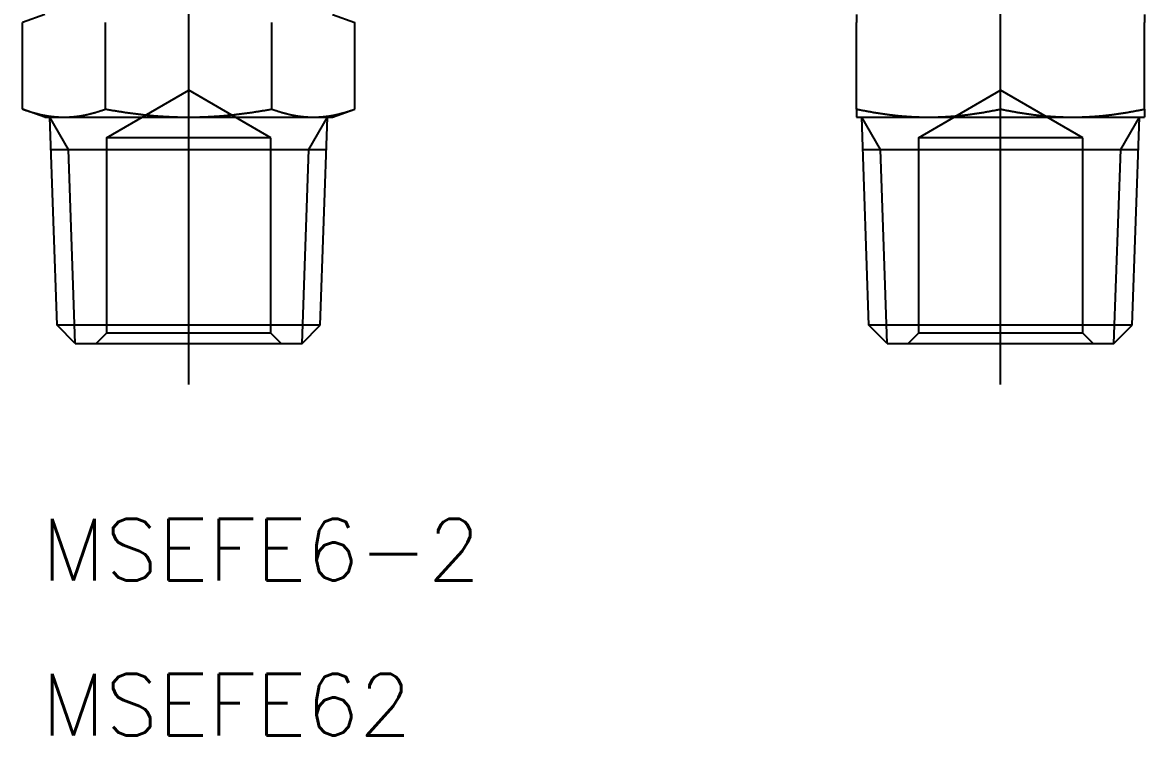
# Model space of a CAD drawing. Extents: x -8.1 to 48, y -19.1 to 38.3.
# Drawn here: x -8.1 to 46.5, y -19.1 to 15.6 of the extents above; entities that cross this region are included whole.
import ezdxf

# ---------------------------------------------------------------- set-up
doc = ezdxf.new("R2010")
doc.units = 0
doc.linetypes.add('CENTER', pattern=[50.8, 31.75, -6.35, 6.35, -6.35])
doc.linetypes.add('DASHED', pattern=[19.05, 12.7, -6.35])
doc.layers.get('0').update_dxf_attribs({"linetype": 'CONTINUOUS'})
doc.layers.add('CENTER', color=1, linetype='CENTER')
doc.styles.get("Standard").update_dxf_attribs({"font": 'txt.shx', "height": 3, "bigfont": 'bigfont.shx'})

msp = doc.modelspace()

# ---------------------------------------------------------------- linework, layer by layer
at = {"color": 7, "linetype": 'CONTINUOUS'}
for p, q in [((-7, 16), (-8.082904, 15.605855)), ((7, 16), (8.082904, 15.605855)), ((32.480651, 16), (32.480651, 15.605855)), ((46.480651, 16), (46.480651, 15.605855)), ((-8.082904, 11.394145), (-8.082904, 15.605855)), ((-4.041452, 11.394145), (-4.041452, 15.605855)), ((4.041452, 11.394145), (4.041452, 15.605855)), ((8.082904, 11.394145), (8.082904, 15.605855)), ((32.480651, 11.394145), (32.480651, 15.605855)), ((39.480651, 11.394145), (39.480651, 15.605855)), ((46.480651, 11.394145), (46.480651, 15.605855)), ((-7, 11), (-8.082904, 11.394145)), ((-7, 11), (-6.062178, 11)), ((-6.3996, 0.886974), (-6.752755, 11)), ((-6.062178, 11), (0, 11)), ((0, 11), (6.062178, 11)), ((6.062178, 11), (7, 11)), ((6.3996, 0.886974), (6.752755, 11)), ((7, 11), (8.082904, 11.394145)), ((32.480651, 11.394145), (32.480651, 11)), ((32.480651, 11), (35.980651, 11)), ((33.081051, 0.886974), (32.727897, 11)), ((35.980651, 11), (42.980651, 11)), ((42.980651, 11), (46.480651, 11)), ((45.880251, 0.886974), (46.233406, 11)), ((46.480651, 11.394145), (46.480651, 11)), ((-6.697647, 9.421915), (6.697647, 9.421915)), ((32.783005, 9.421915), (46.178298, 9.421915)), ((6.3996, 0.886974), (-6.3996, 0.886974)), ((-5.512626, 0), (-6.3996, 0.886974)), ((5.512626, 0), (6.3996, 0.886974)), ((45.880251, 0.886974), (33.081051, 0.886974)), ((33.968025, 0), (33.081051, 0.886974)), ((44.993277, 0), (45.880251, 0.886974)), ((-5.512626, 0), (5.512626, 0)), ((33.968025, 0), (44.993277, 0))]:
    msp.add_line(p, q, dxfattribs=at)
at = {"color": 3, "linetype": 'DASHED'}
for p, q in [((-4, 10), (0, 12.309401)), ((4, 10), (0, 12.309401)), ((35.480651, 10), (39.480651, 12.309401)), ((43.480651, 10), (39.480651, 12.309401)), ((4, 10), (-4, 10)), ((-4, 10), (-4, 0.5)), ((4, 0.5), (4, 10)), ((43.480651, 10), (35.480651, 10)), ((35.480651, 10), (35.480651, 0.5)), ((43.480651, 0.5), (43.480651, 10)), ((-4, 0.5), (-4.5, 0)), ((4, 0.5), (-4, 0.5)), ((4.5, 0), (4, 0.5)), ((35.480651, 0.5), (34.980651, 0)), ((43.480651, 0.5), (35.480651, 0.5)), ((43.980651, 0), (43.480651, 0.5))]:
    msp.add_line(p, q, dxfattribs=at)
at = {"color": 3, "linetype": 'CONTINUOUS'}
for p, q in [((-5.841647, 9.421915), (-6.752755, 11)), ((5.841647, 9.421915), (6.752755, 11)), ((33.639005, 9.421915), (32.727897, 11)), ((45.322298, 9.421915), (46.233406, 11)), ((-5.512626, 0), (-5.841647, 9.421915)), ((5.512626, 0), (5.841647, 9.421915)), ((33.968025, 0), (33.639005, 9.421915)), ((44.993277, 0), (45.322298, 9.421915))]:
    msp.add_line(p, q, dxfattribs=at)
at = {"color": 7}
for points in [[(-8.0829, 11.3941, 0), (-8.06036, 11.386, 0), (-8.03786, 11.3779, 0), (-8.01543, 11.3699, 0), (-7.99305, 11.362, 0), (-7.97073, 11.3542, 0), (-7.94845, 11.3465, 0), (-7.92624, 11.3388, 0), (-7.90407, 11.3313, 0), (-7.88195, 11.3238, 0), (-7.85988, 11.3164, 0), (-7.83786, 11.3091, 0), (-7.81589, 11.3019, 0), (-7.79397, 11.2948, 0), (-7.77209, 11.2878, 0), (-7.75025, 11.2809, 0), (-7.72846, 11.274, 0), (-7.70671, 11.2672, 0), (-7.68501, 11.2605, 0), (-7.66334, 11.2539, 0), (-7.64171, 11.2474, 0), (-7.62013, 11.241, 0), (-7.59858, 11.2347, 0), (-7.57706, 11.2284, 0), (-7.55559, 11.2222, 0), (-7.53414, 11.2161, 0), (-7.51274, 11.2101, 0), (-7.49136, 11.2042, 0), (-7.47002, 11.1984, 0), (-7.44871, 11.1926, 0), (-7.42743, 11.187, 0), (-7.40617, 11.1814, 0), (-7.38495, 11.1759, 0), (-7.36375, 11.1705, 0), (-7.34258, 11.1651, 0), (-7.32144, 11.1599, 0), (-7.30032, 11.1547, 0), (-7.27922, 11.1496, 0), (-7.25815, 11.1446, 0), (-7.2371, 11.1397, 0), (-7.21607, 11.1349, 0), (-7.19505, 11.1301, 0), (-7.17406, 11.1255, 0), (-7.15309, 11.1209, 0), (-7.13213, 11.1164, 0), (-7.11119, 11.112, 0), (-7.09026, 11.1076, 0), (-7.06935, 11.1034, 0), (-7.04845, 11.0992, 0), (-7.02756, 11.0951, 0), (-7.00668, 11.0911, 0), (-6.98582, 11.0872, 0), (-6.96496, 11.0834, 0), (-6.94411, 11.0796, 0), (-6.92327, 11.076, 0), (-6.90244, 11.0724, 0), (-6.88161, 11.0689, 0), (-6.86078, 11.0655, 0), (-6.83996, 11.0622, 0), (-6.81914, 11.0589, 0), (-6.79832, 11.0557, 0), (-6.7775, 11.0527, 0), (-6.75668, 11.0497, 0), (-6.73586, 11.0468, 0), (-6.71503, 11.0439, 0), (-6.69421, 11.0412, 0), (-6.67337, 11.0386, 0), (-6.65253, 11.036, 0), (-6.63169, 11.0335, 0), (-6.61083, 11.0311, 0), (-6.58997, 11.0288, 0), (-6.5691, 11.0266, 0), (-6.54821, 11.0244, 0), (-6.52732, 11.0224, 0), (-6.50641, 11.0204, 0), (-6.48548, 11.0186, 0), (-6.46454, 11.0168, 0), (-6.44358, 11.0151, 0), (-6.42261, 11.0135, 0), (-6.40162, 11.012, 0), (-6.3806, 11.0105, 0), (-6.35957, 11.0092, 0), (-6.33851, 11.0079, 0), (-6.31743, 11.0068, 0), (-6.29632, 11.0057, 0), (-6.27519, 11.0047, 0), (-6.25403, 11.0038, 0), (-6.23284, 11.003, 0), (-6.21163, 11.0023, 0), (-6.19038, 11.0017, 0), (-6.1691, 11.0012, 0), (-6.14779, 11.0008, 0), (-6.12644, 11.0004, 0), (-6.10506, 11.0002, 0), (-6.08364, 11, 0), (-6.06218, 11, 0)], [(-6.06218, 11, 0), (-6.04072, 11, 0), (-6.0193, 11.0002, 0), (-5.99792, 11.0004, 0), (-5.97657, 11.0008, 0), (-5.95525, 11.0012, 0), (-5.93398, 11.0017, 0), (-5.91273, 11.0023, 0), (-5.89151, 11.003, 0), (-5.87032, 11.0038, 0), (-5.84916, 11.0047, 0), (-5.82803, 11.0057, 0), (-5.80693, 11.0068, 0), (-5.78585, 11.0079, 0), (-5.76479, 11.0092, 0), (-5.74375, 11.0105, 0), (-5.72274, 11.012, 0), (-5.70175, 11.0135, 0), (-5.68077, 11.0151, 0), (-5.65981, 11.0168, 0), (-5.63887, 11.0186, 0), (-5.61795, 11.0204, 0), (-5.59704, 11.0224, 0), (-5.57614, 11.0244, 0), (-5.55526, 11.0266, 0), (-5.53438, 11.0288, 0), (-5.51352, 11.0311, 0), (-5.49267, 11.0335, 0), (-5.47182, 11.036, 0), (-5.45098, 11.0386, 0), (-5.43015, 11.0412, 0), (-5.40932, 11.0439, 0), (-5.3885, 11.0468, 0), (-5.36768, 11.0497, 0), (-5.34686, 11.0527, 0), (-5.32604, 11.0557, 0), (-5.30522, 11.0589, 0), (-5.2844, 11.0622, 0), (-5.26358, 11.0655, 0), (-5.24275, 11.0689, 0), (-5.22192, 11.0724, 0), (-5.20108, 11.076, 0), (-5.18024, 11.0796, 0), (-5.15939, 11.0834, 0), (-5.13854, 11.0872, 0), (-5.11767, 11.0911, 0), (-5.09679, 11.0951, 0), (-5.07591, 11.0992, 0), (-5.05501, 11.1034, 0), (-5.03409, 11.1076, 0), (-5.01317, 11.112, 0), (-4.99223, 11.1164, 0), (-4.97127, 11.1209, 0), (-4.95029, 11.1255, 0), (-4.9293, 11.1301, 0), (-4.90829, 11.1349, 0), (-4.88726, 11.1397, 0), (-4.86621, 11.1446, 0), (-4.84513, 11.1496, 0), (-4.82404, 11.1547, 0), (-4.80292, 11.1599, 0), (-4.78177, 11.1651, 0), (-4.7606, 11.1705, 0), (-4.73941, 11.1759, 0), (-4.71818, 11.1814, 0), (-4.69693, 11.187, 0), (-4.67565, 11.1926, 0), (-4.65434, 11.1984, 0), (-4.63299, 11.2042, 0), (-4.61162, 11.2101, 0), (-4.59021, 11.2161, 0), (-4.56877, 11.2222, 0), (-4.54729, 11.2284, 0), (-4.52578, 11.2347, 0), (-4.50423, 11.241, 0), (-4.48264, 11.2474, 0), (-4.46102, 11.2539, 0), (-4.43935, 11.2605, 0), (-4.41764, 11.2672, 0), (-4.39589, 11.274, 0), (-4.3741, 11.2809, 0), (-4.35227, 11.2878, 0), (-4.33039, 11.2948, 0), (-4.30846, 11.3019, 0), (-4.28649, 11.3091, 0), (-4.26447, 11.3164, 0), (-4.2424, 11.3238, 0), (-4.22029, 11.3313, 0), (-4.19812, 11.3388, 0), (-4.1759, 11.3465, 0), (-4.15363, 11.3542, 0), (-4.13131, 11.362, 0), (-4.10893, 11.3699, 0), (-4.08649, 11.3779, 0), (-4.064, 11.386, 0), (-4.04145, 11.3941, 0)], [(-4.04145, 11.3941, 0), (-3.99635, 11.386, 0), (-3.95137, 11.3779, 0), (-3.9065, 11.3699, 0), (-3.86175, 11.362, 0), (-3.8171, 11.3542, 0), (-3.77255, 11.3465, 0), (-3.72812, 11.3388, 0), (-3.68378, 11.3313, 0), (-3.63955, 11.3238, 0), (-3.59541, 11.3164, 0), (-3.55137, 11.3091, 0), (-3.50743, 11.3019, 0), (-3.46358, 11.2948, 0), (-3.41982, 11.2878, 0), (-3.37615, 11.2809, 0), (-3.33257, 11.274, 0), (-3.28907, 11.2672, 0), (-3.24566, 11.2605, 0), (-3.20233, 11.2539, 0), (-3.15907, 11.2474, 0), (-3.1159, 11.241, 0), (-3.0728, 11.2347, 0), (-3.02977, 11.2284, 0), (-2.98682, 11.2222, 0), (-2.94393, 11.2161, 0), (-2.90112, 11.2101, 0), (-2.85837, 11.2042, 0), (-2.81568, 11.1984, 0), (-2.77306, 11.1926, 0), (-2.7305, 11.187, 0), (-2.68799, 11.1814, 0), (-2.64554, 11.1759, 0), (-2.60315, 11.1705, 0), (-2.56081, 11.1651, 0), (-2.51852, 11.1599, 0), (-2.47628, 11.1547, 0), (-2.43409, 11.1496, 0), (-2.39194, 11.1446, 0), (-2.34984, 11.1397, 0), (-2.30778, 11.1349, 0), (-2.26575, 11.1301, 0), (-2.22377, 11.1255, 0), (-2.18182, 11.1209, 0), (-2.1399, 11.1164, 0), (-2.09802, 11.112, 0), (-2.05617, 11.1076, 0), (-2.01434, 11.1034, 0), (-1.97254, 11.0992, 0), (-1.93077, 11.0951, 0), (-1.88901, 11.0911, 0), (-1.84728, 11.0872, 0), (-1.80557, 11.0834, 0), (-1.76387, 11.0796, 0), (-1.72219, 11.076, 0), (-1.68052, 11.0724, 0), (-1.63885, 11.0689, 0), (-1.5972, 11.0655, 0), (-1.55556, 11.0622, 0), (-1.51392, 11.0589, 0), (-1.47228, 11.0557, 0), (-1.43064, 11.0527, 0), (-1.389, 11.0497, 0), (-1.34736, 11.0468, 0), (-1.30571, 11.0439, 0), (-1.26406, 11.0412, 0), (-1.22239, 11.0386, 0), (-1.18071, 11.036, 0), (-1.13902, 11.0335, 0), (-1.09731, 11.0311, 0), (-1.05559, 11.0288, 0), (-1.01384, 11.0266, 0), (-0.972071, 11.0244, 0), (-0.930278, 11.0224, 0), (-0.888458, 11.0204, 0), (-0.846608, 11.0186, 0), (-0.804728, 11.0168, 0), (-0.762814, 11.0151, 0), (-0.720864, 11.0135, 0), (-0.678877, 11.012, 0), (-0.636849, 11.0105, 0), (-0.594779, 11.0092, 0), (-0.552664, 11.0079, 0), (-0.510502, 11.0068, 0), (-0.46829, 11.0057, 0), (-0.426027, 11.0047, 0), (-0.383709, 11.0038, 0), (-0.341334, 11.003, 0), (-0.2989, 11.0023, 0), (-0.256405, 11.0017, 0), (-0.213846, 11.0012, 0), (-0.17122, 11.0008, 0), (-0.128525, 11.0004, 0), (-0.085759, 11.0002, 0), (-0.042918, 11, 0), (0, 11, 0)], [(0, 11, 0), (0.042918, 11, 0), (0.085759, 11.0002, 0), (0.128525, 11.0004, 0), (0.17122, 11.0008, 0), (0.213846, 11.0012, 0), (0.256405, 11.0017, 0), (0.2989, 11.0023, 0), (0.341334, 11.003, 0), (0.383709, 11.0038, 0), (0.426027, 11.0047, 0), (0.46829, 11.0057, 0), (0.510502, 11.0068, 0), (0.552664, 11.0079, 0), (0.594779, 11.0092, 0), (0.636849, 11.0105, 0), (0.678877, 11.012, 0), (0.720864, 11.0135, 0), (0.762814, 11.0151, 0), (0.804728, 11.0168, 0), (0.846608, 11.0186, 0), (0.888458, 11.0204, 0), (0.930278, 11.0224, 0), (0.972071, 11.0244, 0), (1.01384, 11.0266, 0), (1.05559, 11.0288, 0), (1.09731, 11.0311, 0), (1.13902, 11.0335, 0), (1.18071, 11.036, 0), (1.22239, 11.0386, 0), (1.26406, 11.0412, 0), (1.30571, 11.0439, 0), (1.34736, 11.0468, 0), (1.389, 11.0497, 0), (1.43064, 11.0527, 0), (1.47228, 11.0557, 0), (1.51392, 11.0589, 0), (1.55556, 11.0622, 0), (1.5972, 11.0655, 0), (1.63885, 11.0689, 0), (1.68052, 11.0724, 0), (1.72219, 11.076, 0), (1.76387, 11.0796, 0), (1.80557, 11.0834, 0), (1.84728, 11.0872, 0), (1.88901, 11.0911, 0), (1.93077, 11.0951, 0), (1.97254, 11.0992, 0), (2.01434, 11.1034, 0), (2.05617, 11.1076, 0), (2.09802, 11.112, 0), (2.1399, 11.1164, 0), (2.18182, 11.1209, 0), (2.22377, 11.1255, 0), (2.26575, 11.1301, 0), (2.30778, 11.1349, 0), (2.34984, 11.1397, 0), (2.39194, 11.1446, 0), (2.43409, 11.1496, 0), (2.47628, 11.1547, 0), (2.51852, 11.1599, 0), (2.56081, 11.1651, 0), (2.60315, 11.1705, 0), (2.64554, 11.1759, 0), (2.68799, 11.1814, 0), (2.7305, 11.187, 0), (2.77306, 11.1926, 0), (2.81568, 11.1984, 0), (2.85837, 11.2042, 0), (2.90112, 11.2101, 0), (2.94393, 11.2161, 0), (2.98682, 11.2222, 0), (3.02977, 11.2284, 0), (3.0728, 11.2347, 0), (3.1159, 11.241, 0), (3.15907, 11.2474, 0), (3.20233, 11.2539, 0), (3.24566, 11.2605, 0), (3.28907, 11.2672, 0), (3.33257, 11.274, 0), (3.37615, 11.2809, 0), (3.41982, 11.2878, 0), (3.46358, 11.2948, 0), (3.50743, 11.3019, 0), (3.55137, 11.3091, 0), (3.59541, 11.3164, 0), (3.63955, 11.3238, 0), (3.68378, 11.3313, 0), (3.72812, 11.3388, 0), (3.77255, 11.3465, 0), (3.8171, 11.3542, 0), (3.86175, 11.362, 0), (3.9065, 11.3699, 0), (3.95137, 11.3779, 0), (3.99635, 11.386, 0), (4.04145, 11.3941, 0)], [(4.04145, 11.3941, 0), (4.064, 11.386, 0), (4.08649, 11.3779, 0), (4.10893, 11.3699, 0), (4.13131, 11.362, 0), (4.15363, 11.3542, 0), (4.1759, 11.3465, 0), (4.19812, 11.3388, 0), (4.22029, 11.3313, 0), (4.2424, 11.3238, 0), (4.26447, 11.3164, 0), (4.28649, 11.3091, 0), (4.30846, 11.3019, 0), (4.33039, 11.2948, 0), (4.35227, 11.2878, 0), (4.3741, 11.2809, 0), (4.39589, 11.274, 0), (4.41764, 11.2672, 0), (4.43935, 11.2605, 0), (4.46102, 11.2539, 0), (4.48264, 11.2474, 0), (4.50423, 11.241, 0), (4.52578, 11.2347, 0), (4.54729, 11.2284, 0), (4.56877, 11.2222, 0), (4.59021, 11.2161, 0), (4.61162, 11.2101, 0), (4.63299, 11.2042, 0), (4.65434, 11.1984, 0), (4.67565, 11.1926, 0), (4.69693, 11.187, 0), (4.71818, 11.1814, 0), (4.73941, 11.1759, 0), (4.7606, 11.1705, 0), (4.78177, 11.1651, 0), (4.80292, 11.1599, 0), (4.82404, 11.1547, 0), (4.84513, 11.1496, 0), (4.86621, 11.1446, 0), (4.88726, 11.1397, 0), (4.90829, 11.1349, 0), (4.9293, 11.1301, 0), (4.95029, 11.1255, 0), (4.97127, 11.1209, 0), (4.99223, 11.1164, 0), (5.01317, 11.112, 0), (5.03409, 11.1076, 0), (5.05501, 11.1034, 0), (5.07591, 11.0992, 0), (5.09679, 11.0951, 0), (5.11767, 11.0911, 0), (5.13854, 11.0872, 0), (5.15939, 11.0834, 0), (5.18024, 11.0796, 0), (5.20108, 11.076, 0), (5.22192, 11.0724, 0), (5.24275, 11.0689, 0), (5.26358, 11.0655, 0), (5.2844, 11.0622, 0), (5.30522, 11.0589, 0), (5.32604, 11.0557, 0), (5.34686, 11.0527, 0), (5.36768, 11.0497, 0), (5.3885, 11.0468, 0), (5.40932, 11.0439, 0), (5.43015, 11.0412, 0), (5.45098, 11.0386, 0), (5.47182, 11.036, 0), (5.49267, 11.0335, 0), (5.51352, 11.0311, 0), (5.53438, 11.0288, 0), (5.55526, 11.0266, 0), (5.57614, 11.0244, 0), (5.59704, 11.0224, 0), (5.61795, 11.0204, 0), (5.63887, 11.0186, 0), (5.65981, 11.0168, 0), (5.68077, 11.0151, 0), (5.70175, 11.0135, 0), (5.72274, 11.012, 0), (5.74375, 11.0105, 0), (5.76479, 11.0092, 0), (5.78585, 11.0079, 0), (5.80693, 11.0068, 0), (5.82803, 11.0057, 0), (5.84916, 11.0047, 0), (5.87032, 11.0038, 0), (5.89151, 11.003, 0), (5.91273, 11.0023, 0), (5.93398, 11.0017, 0), (5.95525, 11.0012, 0), (5.97657, 11.0008, 0), (5.99792, 11.0004, 0), (6.0193, 11.0002, 0), (6.04072, 11, 0), (6.06218, 11, 0)], [(6.06218, 11, 0), (6.08364, 11, 0), (6.10506, 11.0002, 0), (6.12644, 11.0004, 0), (6.14779, 11.0008, 0), (6.1691, 11.0012, 0), (6.19038, 11.0017, 0), (6.21163, 11.0023, 0), (6.23284, 11.003, 0), (6.25403, 11.0038, 0), (6.27519, 11.0047, 0), (6.29632, 11.0057, 0), (6.31743, 11.0068, 0), (6.33851, 11.0079, 0), (6.35957, 11.0092, 0), (6.3806, 11.0105, 0), (6.40162, 11.012, 0), (6.42261, 11.0135, 0), (6.44358, 11.0151, 0), (6.46454, 11.0168, 0), (6.48548, 11.0186, 0), (6.50641, 11.0204, 0), (6.52732, 11.0224, 0), (6.54821, 11.0244, 0), (6.5691, 11.0266, 0), (6.58997, 11.0288, 0), (6.61083, 11.0311, 0), (6.63169, 11.0335, 0), (6.65253, 11.036, 0), (6.67337, 11.0386, 0), (6.69421, 11.0412, 0), (6.71503, 11.0439, 0), (6.73586, 11.0468, 0), (6.75668, 11.0497, 0), (6.7775, 11.0527, 0), (6.79832, 11.0557, 0), (6.81914, 11.0589, 0), (6.83996, 11.0622, 0), (6.86078, 11.0655, 0), (6.88161, 11.0689, 0), (6.90244, 11.0724, 0), (6.92327, 11.076, 0), (6.94411, 11.0796, 0), (6.96496, 11.0834, 0), (6.98582, 11.0872, 0), (7.00668, 11.0911, 0), (7.02756, 11.0951, 0), (7.04845, 11.0992, 0), (7.06935, 11.1034, 0), (7.09026, 11.1076, 0), (7.11119, 11.112, 0), (7.13213, 11.1164, 0), (7.15309, 11.1209, 0), (7.17406, 11.1255, 0), (7.19505, 11.1301, 0), (7.21607, 11.1349, 0), (7.2371, 11.1397, 0), (7.25815, 11.1446, 0), (7.27922, 11.1496, 0), (7.30032, 11.1547, 0), (7.32144, 11.1599, 0), (7.34258, 11.1651, 0), (7.36375, 11.1705, 0), (7.38495, 11.1759, 0), (7.40617, 11.1814, 0), (7.42743, 11.187, 0), (7.44871, 11.1926, 0), (7.47002, 11.1984, 0), (7.49136, 11.2042, 0), (7.51274, 11.2101, 0), (7.53414, 11.2161, 0), (7.55559, 11.2222, 0), (7.57706, 11.2284, 0), (7.59858, 11.2347, 0), (7.62013, 11.241, 0), (7.64171, 11.2474, 0), (7.66334, 11.2539, 0), (7.68501, 11.2605, 0), (7.70671, 11.2672, 0), (7.72846, 11.274, 0), (7.75025, 11.2809, 0), (7.77209, 11.2878, 0), (7.79397, 11.2948, 0), (7.81589, 11.3019, 0), (7.83786, 11.3091, 0), (7.85988, 11.3164, 0), (7.88195, 11.3238, 0), (7.90407, 11.3313, 0), (7.92624, 11.3388, 0), (7.94845, 11.3465, 0), (7.97073, 11.3542, 0), (7.99305, 11.362, 0), (8.01543, 11.3699, 0), (8.03786, 11.3779, 0), (8.06036, 11.386, 0), (8.0829, 11.3941, 0)], [(32.4807, 11.3941, 0), (32.5197, 11.386, 0), (32.5587, 11.3779, 0), (32.5975, 11.3699, 0), (32.6363, 11.362, 0), (32.6749, 11.3542, 0), (32.7135, 11.3465, 0), (32.752, 11.3388, 0), (32.7904, 11.3313, 0), (32.8287, 11.3238, 0), (32.8669, 11.3164, 0), (32.9051, 11.3091, 0), (32.9431, 11.3019, 0), (32.9811, 11.2948, 0), (33.019, 11.2878, 0), (33.0568, 11.2809, 0), (33.0946, 11.274, 0), (33.1322, 11.2672, 0), (33.1698, 11.2605, 0), (33.2074, 11.2539, 0), (33.2448, 11.2474, 0), (33.2822, 11.241, 0), (33.3195, 11.2347, 0), (33.3568, 11.2284, 0), (33.394, 11.2222, 0), (33.4311, 11.2161, 0), (33.4682, 11.2101, 0), (33.5052, 11.2042, 0), (33.5422, 11.1984, 0), (33.5791, 11.1926, 0), (33.616, 11.187, 0), (33.6528, 11.1814, 0), (33.6895, 11.1759, 0), (33.7263, 11.1705, 0), (33.7629, 11.1651, 0), (33.7995, 11.1599, 0), (33.8361, 11.1547, 0), (33.8727, 11.1496, 0), (33.9092, 11.1446, 0), (33.9456, 11.1397, 0), (33.9821, 11.1349, 0), (34.0185, 11.1301, 0), (34.0548, 11.1255, 0), (34.0911, 11.1209, 0), (34.1274, 11.1164, 0), (34.1637, 11.112, 0), (34.2, 11.1076, 0), (34.2362, 11.1034, 0), (34.2724, 11.0992, 0), (34.3086, 11.0951, 0), (34.3447, 11.0911, 0), (34.3809, 11.0872, 0), (34.417, 11.0834, 0), (34.4531, 11.0796, 0), (34.4892, 11.076, 0), (34.5253, 11.0724, 0), (34.5614, 11.0689, 0), (34.5974, 11.0655, 0), (34.6335, 11.0622, 0), (34.6696, 11.0589, 0), (34.7056, 11.0557, 0), (34.7417, 11.0527, 0), (34.7777, 11.0497, 0), (34.8138, 11.0468, 0), (34.8499, 11.0439, 0), (34.8859, 11.0412, 0), (34.922, 11.0386, 0), (34.9581, 11.036, 0), (34.9942, 11.0335, 0), (35.0304, 11.0311, 0), (35.0665, 11.0288, 0), (35.1026, 11.0266, 0), (35.1388, 11.0244, 0), (35.175, 11.0224, 0), (35.2112, 11.0204, 0), (35.2475, 11.0186, 0), (35.2837, 11.0168, 0), (35.32, 11.0151, 0), (35.3564, 11.0135, 0), (35.3927, 11.012, 0), (35.4291, 11.0105, 0), (35.4656, 11.0092, 0), (35.502, 11.0079, 0), (35.5385, 11.0068, 0), (35.5751, 11.0057, 0), (35.6117, 11.0047, 0), (35.6483, 11.0038, 0), (35.685, 11.003, 0), (35.7218, 11.0023, 0), (35.7586, 11.0017, 0), (35.7955, 11.0012, 0), (35.8324, 11.0008, 0), (35.8693, 11.0004, 0), (35.9064, 11.0002, 0), (35.9435, 11, 0), (35.9807, 11, 0)], [(35.9807, 11, 0), (36.0178, 11, 0), (36.0549, 11.0002, 0), (36.092, 11.0004, 0), (36.1289, 11.0008, 0), (36.1658, 11.0012, 0), (36.2027, 11.0017, 0), (36.2395, 11.0023, 0), (36.2763, 11.003, 0), (36.313, 11.0038, 0), (36.3496, 11.0047, 0), (36.3862, 11.0057, 0), (36.4228, 11.0068, 0), (36.4593, 11.0079, 0), (36.4957, 11.0092, 0), (36.5322, 11.0105, 0), (36.5686, 11.012, 0), (36.6049, 11.0135, 0), (36.6413, 11.0151, 0), (36.6776, 11.0168, 0), (36.7138, 11.0186, 0), (36.7501, 11.0204, 0), (36.7863, 11.0224, 0), (36.8225, 11.0244, 0), (36.8587, 11.0266, 0), (36.8948, 11.0288, 0), (36.931, 11.0311, 0), (36.9671, 11.0335, 0), (37.0032, 11.036, 0), (37.0393, 11.0386, 0), (37.0754, 11.0412, 0), (37.1114, 11.0439, 0), (37.1475, 11.0468, 0), (37.1836, 11.0497, 0), (37.2196, 11.0527, 0), (37.2557, 11.0557, 0), (37.2917, 11.0589, 0), (37.3278, 11.0622, 0), (37.3639, 11.0655, 0), (37.3999, 11.0689, 0), (37.436, 11.0724, 0), (37.4721, 11.076, 0), (37.5082, 11.0796, 0), (37.5443, 11.0834, 0), (37.5804, 11.0872, 0), (37.6166, 11.0911, 0), (37.6527, 11.0951, 0), (37.6889, 11.0992, 0), (37.7251, 11.1034, 0), (37.7613, 11.1076, 0), (37.7976, 11.112, 0), (37.8339, 11.1164, 0), (37.8702, 11.1209, 0), (37.9065, 11.1255, 0), (37.9429, 11.1301, 0), (37.9792, 11.1349, 0), (38.0157, 11.1397, 0), (38.0521, 11.1446, 0), (38.0886, 11.1496, 0), (38.1252, 11.1547, 0), (38.1618, 11.1599, 0), (38.1984, 11.1651, 0), (38.235, 11.1705, 0), (38.2718, 11.1759, 0), (38.3085, 11.1814, 0), (38.3453, 11.187, 0), (38.3822, 11.1926, 0), (38.4191, 11.1984, 0), (38.4561, 11.2042, 0), (38.4931, 11.2101, 0), (38.5302, 11.2161, 0), (38.5673, 11.2222, 0), (38.6045, 11.2284, 0), (38.6418, 11.2347, 0), (38.6791, 11.241, 0), (38.7165, 11.2474, 0), (38.7539, 11.2539, 0), (38.7915, 11.2605, 0), (38.8291, 11.2672, 0), (38.8667, 11.274, 0), (38.9045, 11.2809, 0), (38.9423, 11.2878, 0), (38.9802, 11.2948, 0), (39.0182, 11.3019, 0), (39.0562, 11.3091, 0), (39.0944, 11.3164, 0), (39.1326, 11.3238, 0), (39.1709, 11.3313, 0), (39.2093, 11.3388, 0), (39.2478, 11.3465, 0), (39.2864, 11.3542, 0), (39.325, 11.362, 0), (39.3638, 11.3699, 0), (39.4026, 11.3779, 0), (39.4416, 11.386, 0), (39.4807, 11.3941, 0)], [(39.4807, 11.3941, 0), (39.5197, 11.386, 0), (39.5587, 11.3779, 0), (39.5975, 11.3699, 0), (39.6363, 11.362, 0), (39.6749, 11.3542, 0), (39.7135, 11.3465, 0), (39.752, 11.3388, 0), (39.7904, 11.3313, 0), (39.8287, 11.3238, 0), (39.8669, 11.3164, 0), (39.9051, 11.3091, 0), (39.9431, 11.3019, 0), (39.9811, 11.2948, 0), (40.019, 11.2878, 0), (40.0568, 11.2809, 0), (40.0946, 11.274, 0), (40.1322, 11.2672, 0), (40.1698, 11.2605, 0), (40.2074, 11.2539, 0), (40.2448, 11.2474, 0), (40.2822, 11.241, 0), (40.3195, 11.2347, 0), (40.3568, 11.2284, 0), (40.394, 11.2222, 0), (40.4311, 11.2161, 0), (40.4682, 11.2101, 0), (40.5052, 11.2042, 0), (40.5422, 11.1984, 0), (40.5791, 11.1926, 0), (40.616, 11.187, 0), (40.6528, 11.1814, 0), (40.6895, 11.1759, 0), (40.7263, 11.1705, 0), (40.7629, 11.1651, 0), (40.7995, 11.1599, 0), (40.8361, 11.1547, 0), (40.8727, 11.1496, 0), (40.9092, 11.1446, 0), (40.9456, 11.1397, 0), (40.9821, 11.1349, 0), (41.0185, 11.1301, 0), (41.0548, 11.1255, 0), (41.0911, 11.1209, 0), (41.1274, 11.1164, 0), (41.1637, 11.112, 0), (41.2, 11.1076, 0), (41.2362, 11.1034, 0), (41.2724, 11.0992, 0), (41.3086, 11.0951, 0), (41.3447, 11.0911, 0), (41.3809, 11.0872, 0), (41.417, 11.0834, 0), (41.4531, 11.0796, 0), (41.4892, 11.076, 0), (41.5253, 11.0724, 0), (41.5614, 11.0689, 0), (41.5974, 11.0655, 0), (41.6335, 11.0622, 0), (41.6696, 11.0589, 0), (41.7056, 11.0557, 0), (41.7417, 11.0527, 0), (41.7777, 11.0497, 0), (41.8138, 11.0468, 0), (41.8499, 11.0439, 0), (41.8859, 11.0412, 0), (41.922, 11.0386, 0), (41.9581, 11.036, 0), (41.9942, 11.0335, 0), (42.0304, 11.0311, 0), (42.0665, 11.0288, 0), (42.1026, 11.0266, 0), (42.1388, 11.0244, 0), (42.175, 11.0224, 0), (42.2112, 11.0204, 0), (42.2475, 11.0186, 0), (42.2837, 11.0168, 0), (42.32, 11.0151, 0), (42.3564, 11.0135, 0), (42.3927, 11.012, 0), (42.4291, 11.0105, 0), (42.4656, 11.0092, 0), (42.502, 11.0079, 0), (42.5385, 11.0068, 0), (42.5751, 11.0057, 0), (42.6117, 11.0047, 0), (42.6483, 11.0038, 0), (42.685, 11.003, 0), (42.7218, 11.0023, 0), (42.7586, 11.0017, 0), (42.7955, 11.0012, 0), (42.8324, 11.0008, 0), (42.8693, 11.0004, 0), (42.9064, 11.0002, 0), (42.9435, 11, 0), (42.9807, 11, 0)], [(42.9807, 11, 0), (43.0178, 11, 0), (43.0549, 11.0002, 0), (43.092, 11.0004, 0), (43.1289, 11.0008, 0), (43.1658, 11.0012, 0), (43.2027, 11.0017, 0), (43.2395, 11.0023, 0), (43.2763, 11.003, 0), (43.313, 11.0038, 0), (43.3496, 11.0047, 0), (43.3862, 11.0057, 0), (43.4228, 11.0068, 0), (43.4593, 11.0079, 0), (43.4957, 11.0092, 0), (43.5322, 11.0105, 0), (43.5686, 11.012, 0), (43.6049, 11.0135, 0), (43.6413, 11.0151, 0), (43.6776, 11.0168, 0), (43.7138, 11.0186, 0), (43.7501, 11.0204, 0), (43.7863, 11.0224, 0), (43.8225, 11.0244, 0), (43.8587, 11.0266, 0), (43.8948, 11.0288, 0), (43.931, 11.0311, 0), (43.9671, 11.0335, 0), (44.0032, 11.036, 0), (44.0393, 11.0386, 0), (44.0754, 11.0412, 0), (44.1114, 11.0439, 0), (44.1475, 11.0468, 0), (44.1836, 11.0497, 0), (44.2196, 11.0527, 0), (44.2557, 11.0557, 0), (44.2917, 11.0589, 0), (44.3278, 11.0622, 0), (44.3639, 11.0655, 0), (44.3999, 11.0689, 0), (44.436, 11.0724, 0), (44.4721, 11.076, 0), (44.5082, 11.0796, 0), (44.5443, 11.0834, 0), (44.5804, 11.0872, 0), (44.6166, 11.0911, 0), (44.6527, 11.0951, 0), (44.6889, 11.0992, 0), (44.7251, 11.1034, 0), (44.7613, 11.1076, 0), (44.7976, 11.112, 0), (44.8339, 11.1164, 0), (44.8702, 11.1209, 0), (44.9065, 11.1255, 0), (44.9429, 11.1301, 0), (44.9792, 11.1349, 0), (45.0157, 11.1397, 0), (45.0521, 11.1446, 0), (45.0886, 11.1496, 0), (45.1252, 11.1547, 0), (45.1618, 11.1599, 0), (45.1984, 11.1651, 0), (45.235, 11.1705, 0), (45.2718, 11.1759, 0), (45.3085, 11.1814, 0), (45.3453, 11.187, 0), (45.3822, 11.1926, 0), (45.4191, 11.1984, 0), (45.4561, 11.2042, 0), (45.4931, 11.2101, 0), (45.5302, 11.2161, 0), (45.5673, 11.2222, 0), (45.6045, 11.2284, 0), (45.6418, 11.2347, 0), (45.6791, 11.241, 0), (45.7165, 11.2474, 0), (45.7539, 11.2539, 0), (45.7915, 11.2605, 0), (45.8291, 11.2672, 0), (45.8667, 11.274, 0), (45.9045, 11.2809, 0), (45.9423, 11.2878, 0), (45.9802, 11.2948, 0), (46.0182, 11.3019, 0), (46.0562, 11.3091, 0), (46.0944, 11.3164, 0), (46.1326, 11.3238, 0), (46.1709, 11.3313, 0), (46.2093, 11.3388, 0), (46.2478, 11.3465, 0), (46.2864, 11.3542, 0), (46.325, 11.362, 0), (46.3638, 11.3699, 0), (46.4026, 11.3779, 0), (46.4416, 11.386, 0), (46.4807, 11.3941, 0)]]:
    msp.add_polyline3d(points, dxfattribs=at)
at = {"layer": 'CENTER', "color": 1, "linetype": 'CENTER'}
for p, q in [((39.480651, -2), (39.480651, 38.304877)), ((0, -2), (0, 21.9))]:
    msp.add_line(p, q, dxfattribs=at)

# ---------------------------------------------------------------- texts
at = {"color": 7, "linetype": 'CONTINUOUS'}
for s, p in [('MSEFE6-2', (-7.148178, -11.534345)), ('MSEFE62', (-7.148178, -19.070734))]:
    msp.add_text(s, height=3, dxfattribs=at).set_placement(p)

doc.saveas('drawing.dxf')
